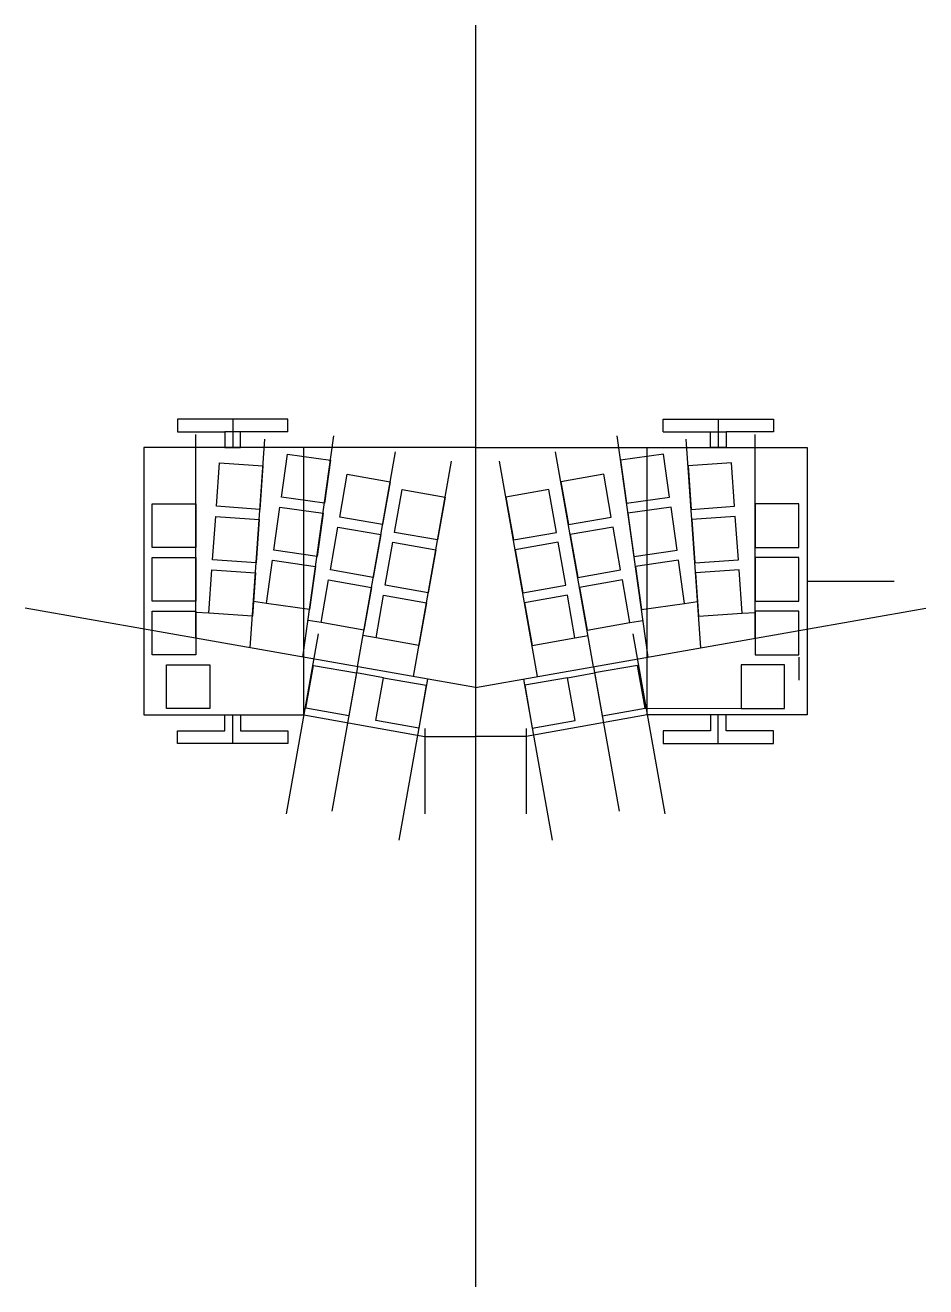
# Model space of a CAD drawing. Header units: millimetres. Extents: x -143 to 143, y -190 to 210.
import ezdxf

# ---------------------------------------------------------------- set-up
doc = ezdxf.new("R2010")
doc.units = ezdxf.units.MM
doc.layers.get('0').update_dxf_attribs({"linetype": 'CONTINUOUS'})

msp = doc.modelspace()

# ---------------------------------------------------------------- linework, layer by layer
for p, q in [((0, 210), (0, -190)), ((-94.48, 85.11), (-94.48, 81.11)), ((-59.48, 85.11), (-94.48, 85.11)), ((-76.98, 85.11), (-76.98, 76.11)), ((-59.48, 81.11), (-59.48, 85.11)), ((59.48, 81.11), (59.48, 85.11)), ((59.48, 85.11), (94.48, 85.11)), ((76.98, 85.11), (76.98, 76.11)), ((94.48, 85.11), (94.48, 81.11)), ((-94.48, 81.11), (-79.48, 81.11)), ((-88.73, 15.65), (-88.73, 80.26)), ((-59.48, 81.11), (-74.48, 81.11)), ((59.48, 81.11), (74.48, 81.11)), ((94.48, 81.11), (79.48, 81.11)), ((88.73, 15.65), (88.73, 80.26)), ((-105.13, 76.11), (-105.13, -8.7)), ((0, 76.11), (-105.13, 76.11)), ((0, 76.11), (-105.13, 76.11)), ((-105.13, 76.11), (-105.13, -8.7)), ((-71.47, 12.6), (-66.85, 78.74)), ((-54.75, 9.65), (-44.88, 79.85)), ((-54.48, -8.7), (-54.48, 76.11)), ((0, 76.11), (0, -15.48)), ((0, 76.11), (105.13, 76.11)), ((0, 76.11), (105.13, 76.11)), ((54.75, 9.65), (44.88, 79.85)), ((54.48, -8.7), (54.48, 76.11)), ((71.47, 12.6), (66.85, 78.74)), ((105.13, 76.11), (105.13, -8.7)), ((105.13, 76.11), (105.13, -8.7)), ((-37.42, 6.6), (-25.4, 74.76)), ((37.42, 6.6), (25.4, 74.76)), ((-19.7, 3.47), (-7.65, 71.82)), ((19.7, 3.47), (7.65, 71.82)), ((105.13, 33.7), (132.82, 33.7)), ((0, 0), (-142.8, 25.18)), ((-66.29, 26.68), (-70.45, 27.26)), ((0, 0), (142.8, 25.18)), ((66.29, 26.68), (70.45, 27.26)), ((-84.54, 23.54), (-88.73, 23.83)), ((-48.97, 20.57), (-53.11, 21.3)), ((48.97, 20.57), (53.11, 21.3)), ((84.54, 23.54), (88.73, 23.83)), ((-49.94, 17.04), (-60, -40)), ((-31.55, 15.72), (-35.69, 16.45)), ((31.55, 15.72), (35.69, 16.45)), ((49.94, 17.04), (60, -40)), ((102.53, 9.59), (102.53, 2.39)), ((-37.42, 6.6), (-45.51, -39.25)), ((-29.2, 3.12), (-37.77, 4.63)), ((29.2, 3.12), (37.77, 4.63)), ((37.42, 6.6), (45.51, -39.25)), ((-15.26, 2.69), (-24.28, -48.41)), ((15.26, 2.69), (24.28, -48.41)), ((53.76, -6.56), (84.23, -6.6)), ((-105.13, -8.7), (-54.48, -8.7)), ((-105.13, -8.7), (-54.48, -8.7)), ((-76.98, -17.7), (-76.98, -8.7)), ((-54.48, -8.7), (-16.03, -15.48)), ((-54.48, -8.7), (-16.03, -15.48)), ((54.48, -8.7), (16.03, -15.48)), ((54.48, -8.7), (16.03, -15.48)), ((105.13, -8.7), (54.48, -8.7)), ((105.13, -8.7), (54.48, -8.7)), ((76.98, -17.7), (76.98, -8.7)), ((-16.03, -12.94), (-16.03, -40)), ((-16.03, -15.48), (0, -15.48)), ((-16.03, -15.48), (0, -15.48)), ((16.03, -15.48), (0, -15.48)), ((16.03, -15.48), (0, -15.48)), ((16.03, -12.94), (16.03, -40))]:
    msp.add_line(p, q)
for points in [[(-79.48, 76.11), (-74.48, 76.11), (-74.48, 81.11), (-79.48, 81.11)], [(74.48, 76.11), (74.48, 81.11), (79.48, 81.11), (79.48, 76.11)], [(-47.89, 58.42), (-61.56, 60.34), (-59.64, 74.01), (-45.97, 72.09)], [(47.89, 58.42), (61.56, 60.34), (59.64, 74.01), (45.97, 72.09)], [(-82.17, 57.46), (-81.21, 71.22), (-67.44, 70.26), (-68.4, 56.5)], [(67.44, 70.26), (68.4, 56.5), (82.17, 57.46), (81.21, 71.22)], [(-40.67, 67.64), (-27.08, 65.24), (-29.48, 51.65), (-43.07, 54.05)], [(29.48, 51.65), (43.07, 54.05), (40.67, 67.64), (27.08, 65.24)], [(-23.25, 62.79), (-9.66, 60.39), (-12.06, 46.8), (-25.65, 49.2)], [(23.25, 62.79), (9.66, 60.39), (12.06, 46.8), (25.65, 49.2)], [(-102.53, 58.2), (-88.73, 58.2), (-88.73, 44.4), (-102.53, 44.4)], [(-62, 57.18), (-48.34, 55.25), (-50.26, 41.59), (-63.92, 43.51)], [(62, 57.18), (48.34, 55.25), (50.26, 41.59), (63.92, 43.51)], [(102.53, 58.2), (88.73, 58.2), (88.73, 44.4), (102.53, 44.4)], [(-82.39, 54.27), (-68.63, 53.3), (-69.59, 39.54), (-83.36, 40.5)], [(69.59, 39.54), (83.36, 40.5), (82.39, 54.27), (68.63, 53.3)], [(-43.62, 50.9), (-30.03, 48.5), (-32.43, 34.91), (-46.02, 37.31)], [(43.62, 50.9), (30.03, 48.5), (32.43, 34.91), (46.02, 37.31)], [(-26.2, 46.05), (-12.61, 43.65), (-15.01, 30.06), (-28.6, 32.46)], [(26.2, 46.05), (12.61, 43.65), (15.01, 30.06), (28.6, 32.46)], [(-102.53, 27.4), (-102.53, 41.2), (-88.73, 41.2), (-88.73, 27.4)], [(-52.62, 24.75), (-66.29, 26.68), (-64.37, 40.34), (-50.7, 38.42)], [(50.7, 38.42), (52.62, 24.75), (66.29, 26.68), (64.37, 40.34)], [(88.73, 27.4), (102.53, 27.4), (102.53, 41.2), (88.73, 41.2)], [(-83.58, 37.31), (-69.81, 36.34), (-70.77, 22.58), (-84.54, 23.54)], [(84.54, 23.54), (83.58, 37.31), (69.81, 36.34), (70.77, 22.58)], [(-32.99, 31.76), (-35.38, 18.17), (-48.97, 20.57), (-46.58, 34.16)], [(32.99, 31.76), (35.38, 18.17), (48.97, 20.57), (46.58, 34.16)], [(-31.55, 15.72), (-29.15, 29.31), (-15.56, 26.91), (-17.96, 13.32)], [(31.55, 15.72), (29.15, 29.31), (15.56, 26.91), (17.96, 13.32)], [(-102.53, 24.2), (-88.73, 24.2), (-88.73, 10.4), (-102.53, 10.4)], [(102.53, 24.2), (88.73, 24.2), (88.73, 10.4), (102.53, 10.4)], [(-98.03, -6.6), (-98.03, 7.2), (-84.23, 7.2), (-84.23, -6.6)], [(-51.36, 7.03), (-37.77, 4.63), (-40.17, -8.96), (-53.76, -6.56)], [(37.77, 4.63), (40.17, -8.96), (53.76, -6.56), (51.36, 7.03)], [(84.23, 7.2), (84.23, -6.6), (98.03, -6.6), (98.03, 7.2)], [(-29.2, 3.12), (-15.61, 0.72), (-18.01, -12.87), (-31.6, -10.47)], [(31.6, -10.47), (29.2, 3.12), (15.61, 0.72), (18.01, -12.87)], [(-74.48, -8.7), (-74.48, -13.7), (-59.48, -13.7), (-59.48, -17.7), (-94.48, -17.7), (-94.48, -13.7), (-79.48, -13.7), (-79.48, -8.7)], [(74.48, -8.7), (74.48, -13.7), (59.48, -13.7), (59.48, -17.7), (94.48, -17.7), (94.48, -13.7), (79.48, -13.7), (79.48, -8.7)]]:
    msp.add_lwpolyline(points, close=True)

doc.saveas('drawing.dxf')
